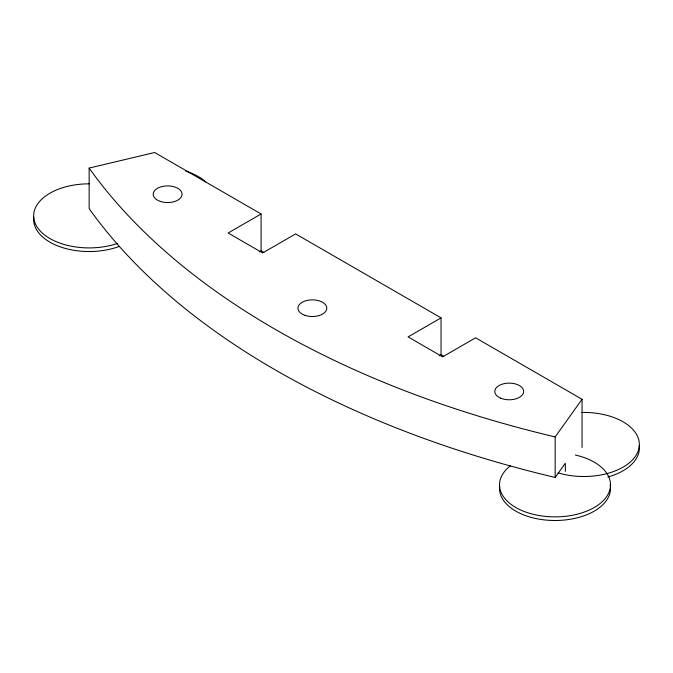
<?xml version="1.0" encoding="UTF-8"?>
<svg xmlns="http://www.w3.org/2000/svg" width="673" height="673" viewBox="0 0 673 673"><rect width="100%" height="100%" fill="white"/><g stroke="black" fill="none" stroke-linecap="round" stroke-linejoin="round"><path stroke-width="1.01" d="M263.824 252.451L261.099 250.878L261.099 213.972L154.622 152.502L89.147 168.09L89.147 208.622A854.289 493.216 0 0 0 555.166 477.451L555.166 436.92L582.061 399.282L475.584 337.804L442.624 356.841L408.082 336.904L441.051 317.866L441.051 354.772L443.776 356.345M555.166 477.451L565.328 463.234L565.328 471.386M261.099 213.972L228.13 233.001L262.663 252.939L295.632 233.91L441.051 317.866M259.315 251.904L261.099 250.878M439.267 355.798L441.051 354.772M89.147 168.09L90.056 169.369A854.289 493.216 0 0 0 555.166 436.92M582.061 399.282L582.061 447.469M117.464 243.424A55.497 32.043 0 0 1 35.627 224.345A55.497 32.043 0 0 1 89.147 183.83M119.155 246.453A55.497 32.043 0 0 1 60.831 247.05A55.497 32.043 0 0 1 33.793 217.211M185.664 171.102A55.497 32.043 0 0 1 205.753 181.895M581.867 412.448A55.497 32.043 0 0 1 637.97 451.558A55.497 32.043 0 0 1 558.127 472.858M639.207 445.812A55.497 32.043 0 0 1 607.803 476.997M575.331 455.015A55.497 32.043 0 0 1 604.64 499.181A55.497 32.043 0 0 1 525.849 512.094A55.497 32.043 0 0 1 510.588 465.632M610.117 484.653A55.497 32.043 0 0 1 556.335 520.49A55.497 32.043 0 0 1 499.652 486.175M160.418 201.446A14.427 8.328 0 0 0 182.063 194.236A14.427 8.328 0 0 0 160.418 187.018A14.427 8.328 0 0 0 160.418 201.446M305.147 315.401A14.427 8.328 0 0 0 326.784 308.184A14.427 8.328 0 0 0 305.147 300.974A14.427 8.328 0 0 0 305.147 315.401M500.762 398.197A14.427 8.328 0 0 0 523.577 392.309A14.427 8.328 0 0 0 503.345 383.846A14.427 8.328 0 0 0 500.762 398.197"/></g></svg>
